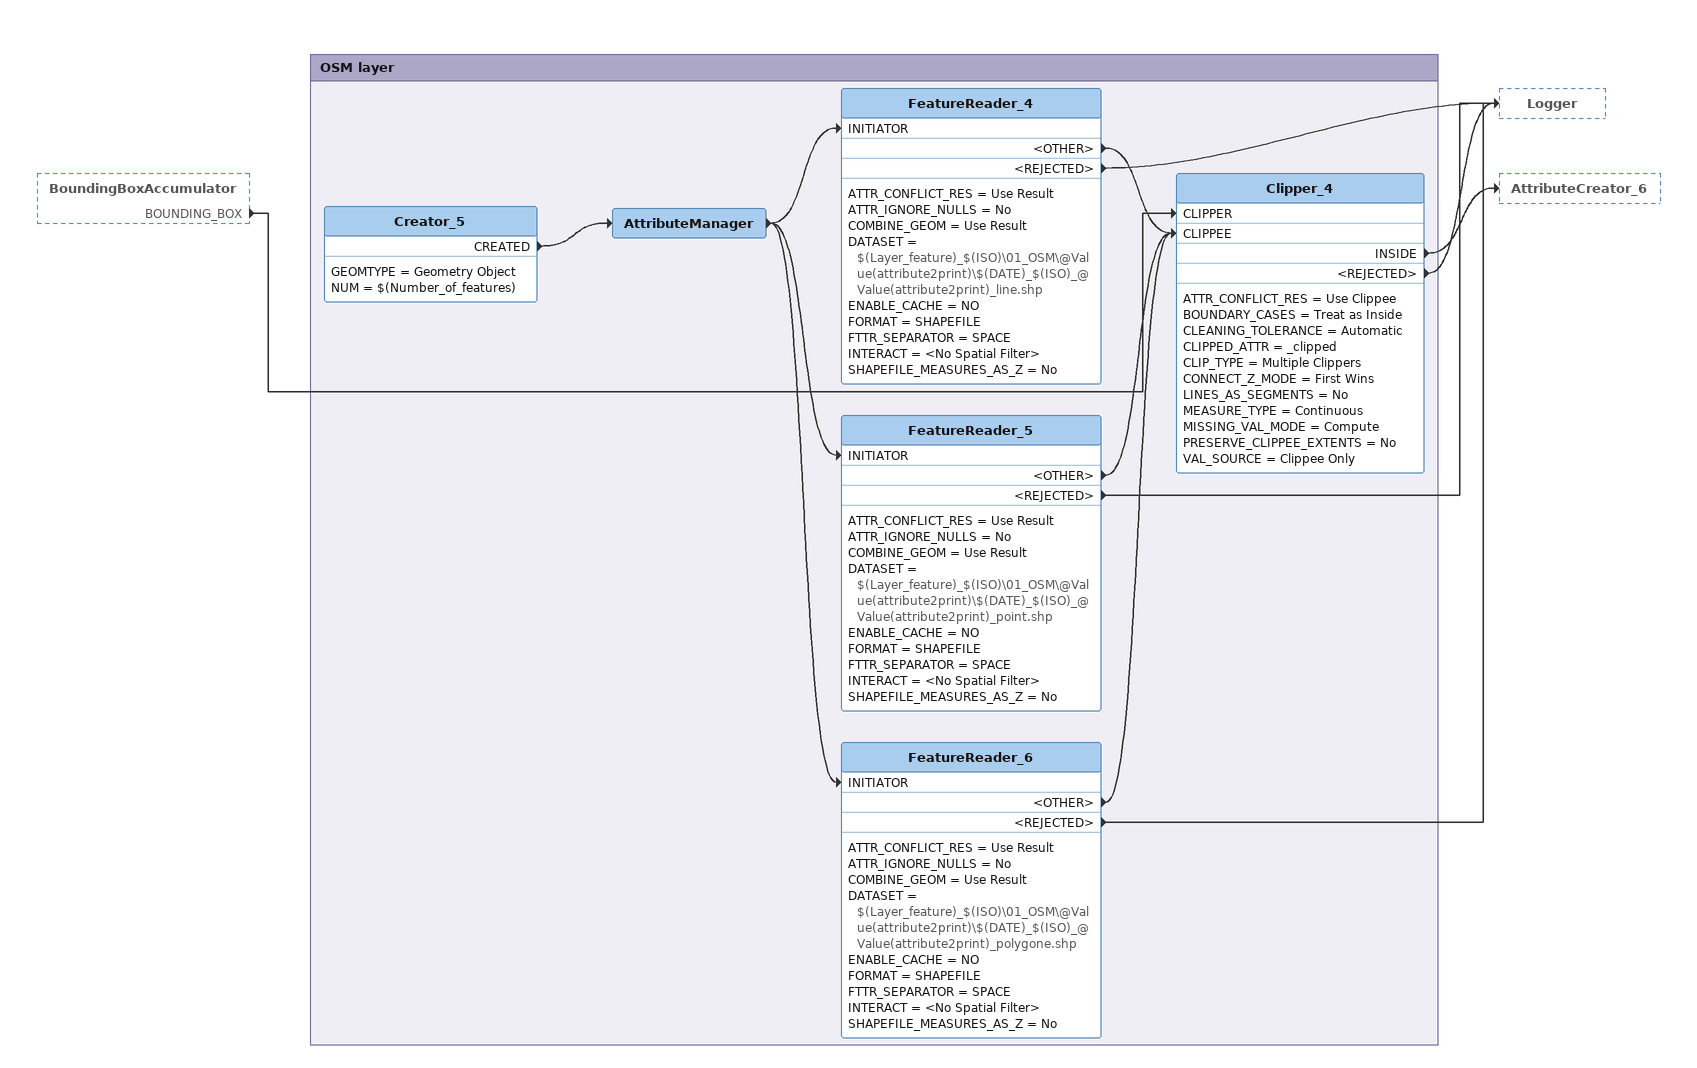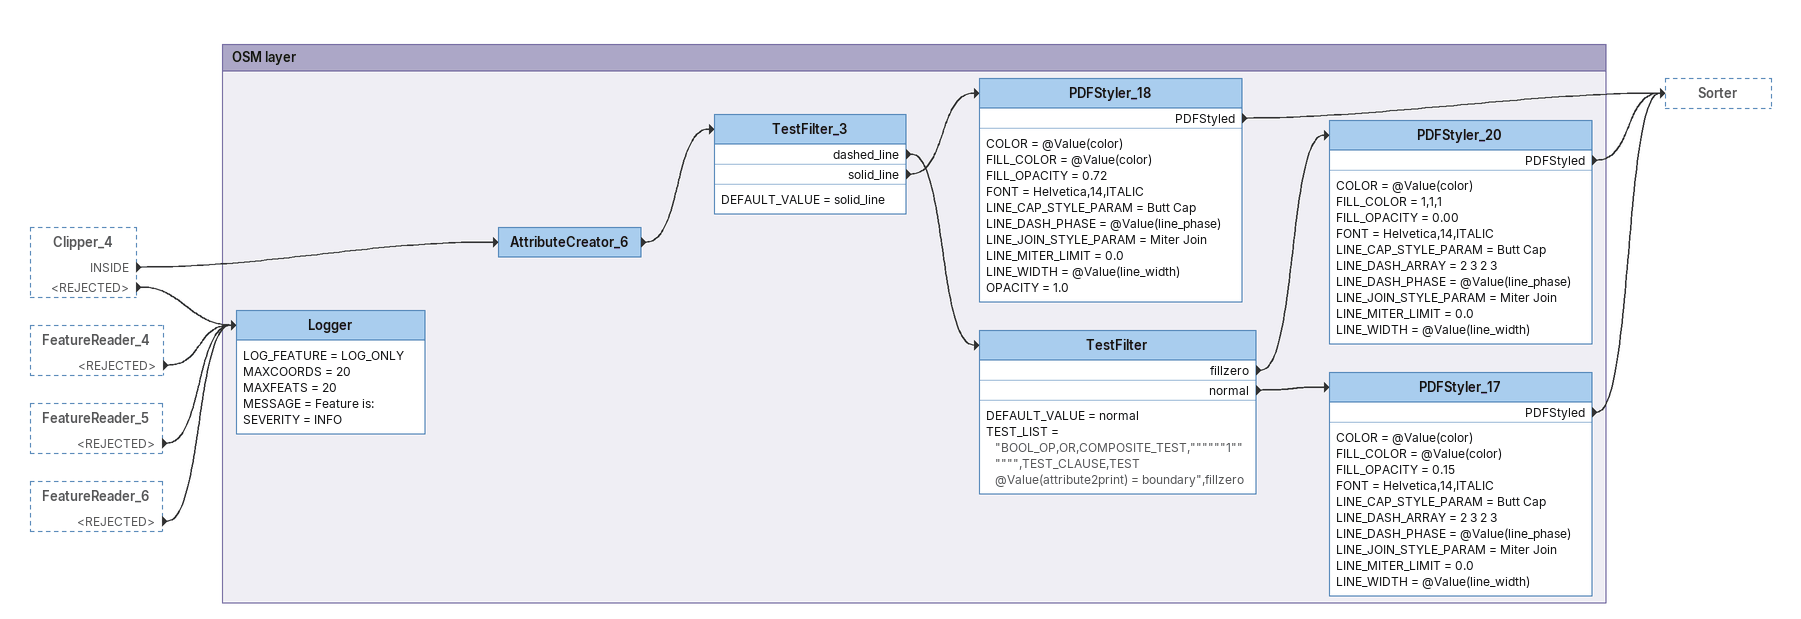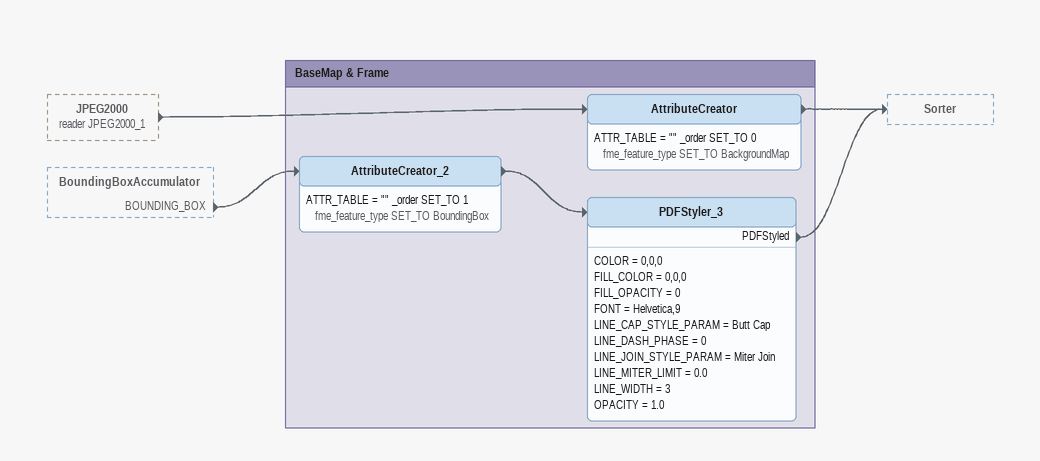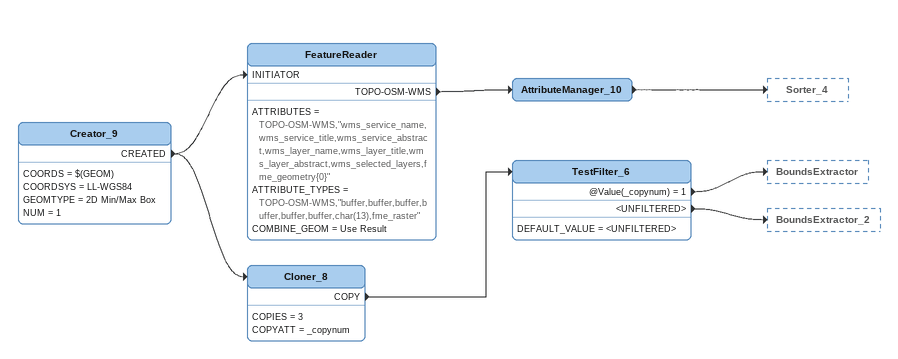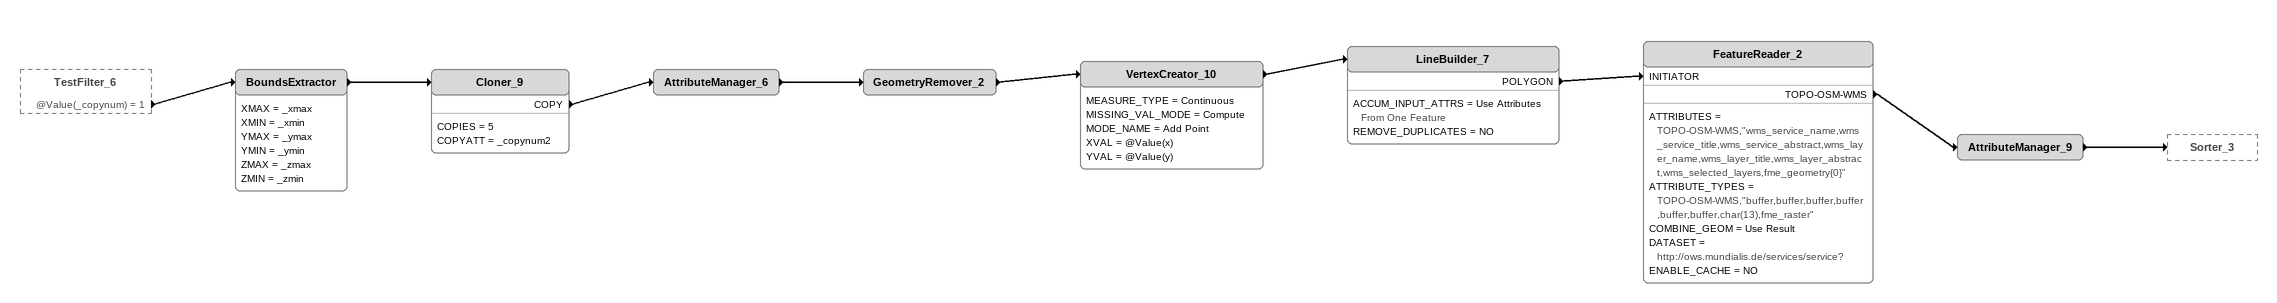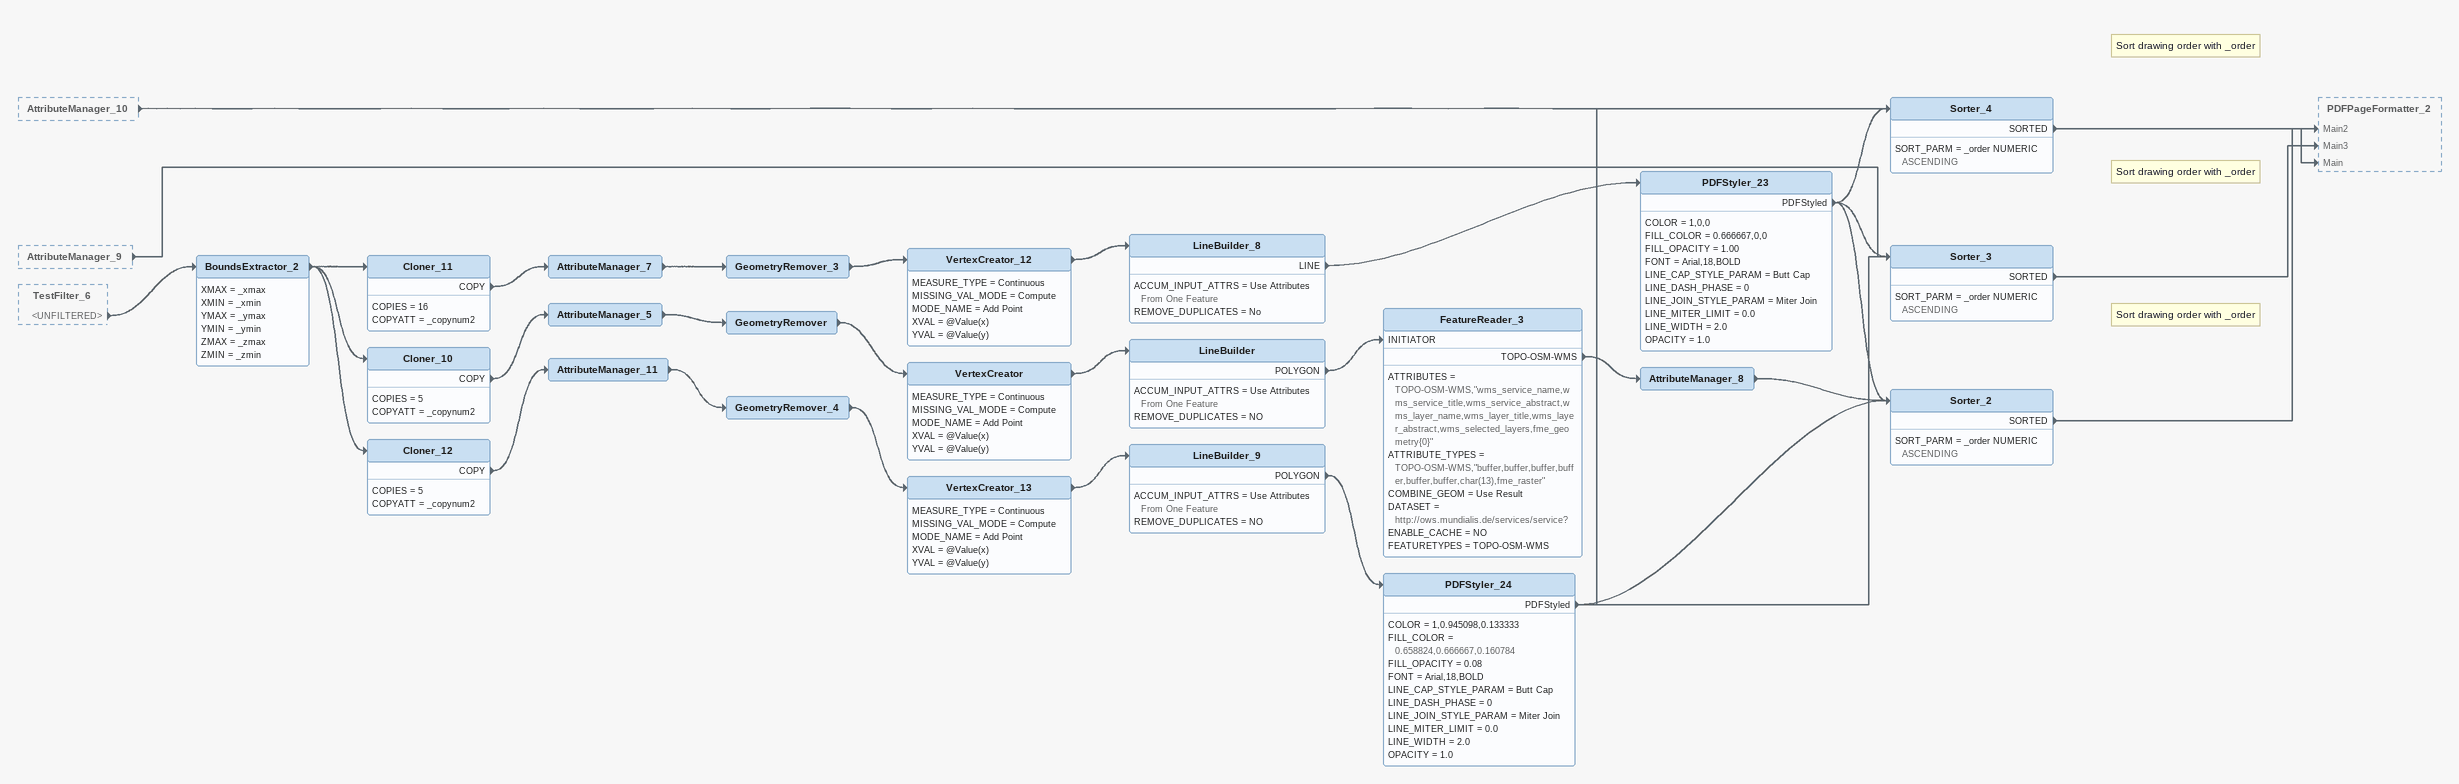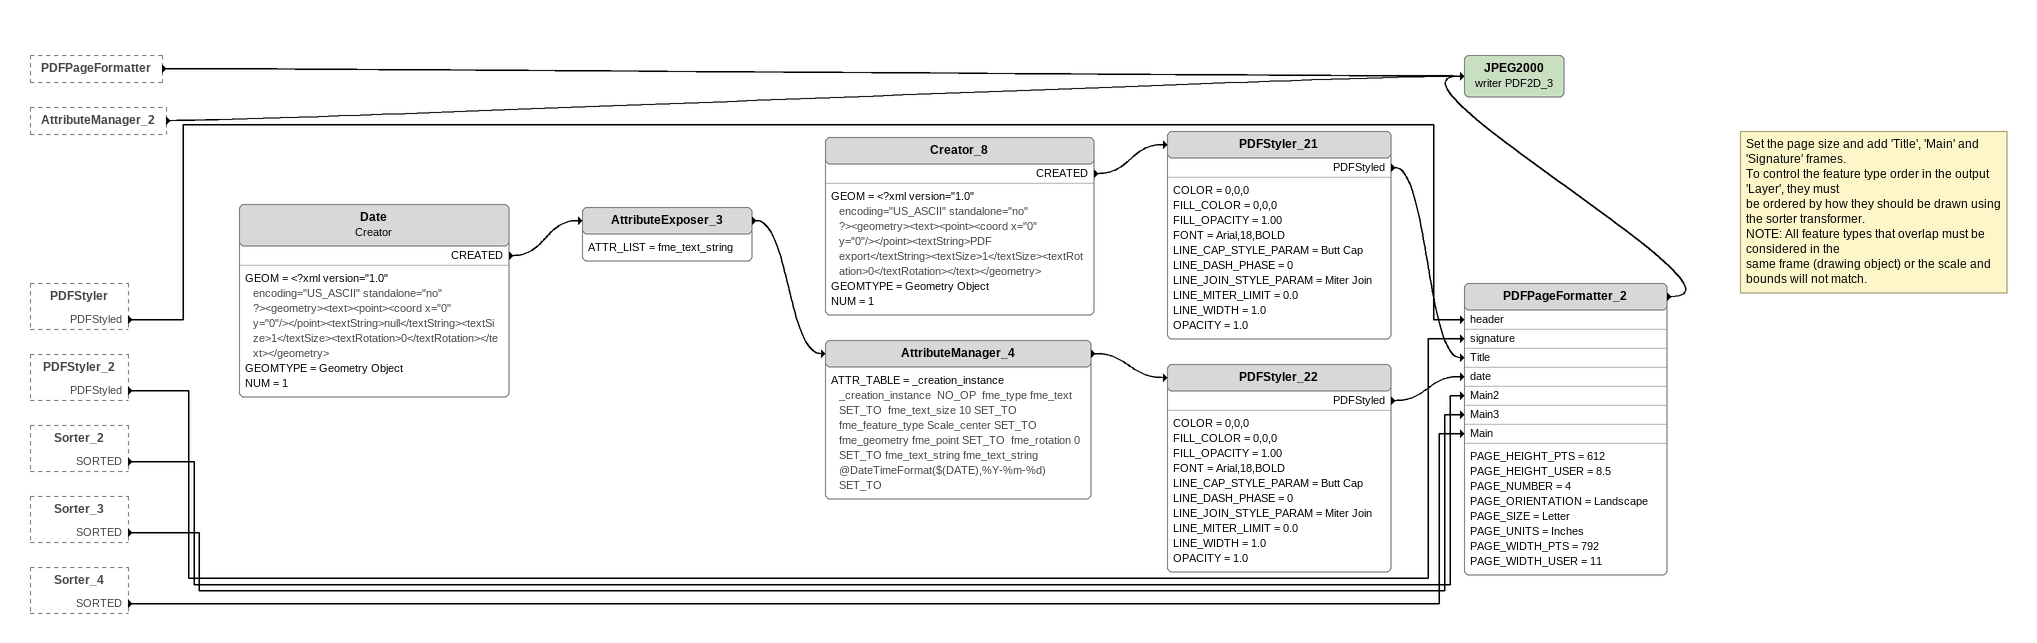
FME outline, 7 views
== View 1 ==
BoundingBoxAccumulator [outside]
    BOUNDING_BOX -> Clipper_4 [CLIPPER]

Bookmark: OSM layer
Creator_5
    GEOMTYPE = Geometry Object
    NUM = $(Number_of_features)
    CREATED -> AttributeManager
AttributeManager
    -> FeatureReader_4 [INITIATOR]
    -> FeatureReader_5 [INITIATOR]
    -> FeatureReader_6 [INITIATOR]
FeatureReader_4
    ATTR_CONFLICT_RES = Use Result
    ATTR_IGNORE_NULLS = No
    COMBINE_GEOM = Use Result
    DATASET = $(Layer_feature)_$(ISO)\01_OSM\@Value(attribute2print)\$(DATE)_$(ISO)_@Value(attribute2print)_line.shp
    ENABLE_CACHE = NO
    FORMAT = SHAPEFILE
    FTTR_SEPARATOR = SPACE
    INTERACT = <No Spatial Filter>
    SHAPEFILE_MEASURES_AS_Z = No
    <OTHER> -> Clipper_4 [CLIPPEE]
    <REJECTED> -> Logger
FeatureReader_5
    ATTR_CONFLICT_RES = Use Result
    ATTR_IGNORE_NULLS = No
    COMBINE_GEOM = Use Result
    DATASET = $(Layer_feature)_$(ISO)\01_OSM\@Value(attribute2print)\$(DATE)_$(ISO)_@Value(attribute2print)_point.shp
    ENABLE_CACHE = NO
    FORMAT = SHAPEFILE
    FTTR_SEPARATOR = SPACE
    INTERACT = <No Spatial Filter>
    SHAPEFILE_MEASURES_AS_Z = No
    <OTHER> -> Clipper_4 [CLIPPEE]
    <REJECTED> -> Logger
FeatureReader_6
    ATTR_CONFLICT_RES = Use Result
    ATTR_IGNORE_NULLS = No
    COMBINE_GEOM = Use Result
    DATASET = $(Layer_feature)_$(ISO)\01_OSM\@Value(attribute2print)\$(DATE)_$(ISO)_@Value(attribute2print)_polygone.shp
    ENABLE_CACHE = NO
    FORMAT = SHAPEFILE
    FTTR_SEPARATOR = SPACE
    INTERACT = <No Spatial Filter>
    SHAPEFILE_MEASURES_AS_Z = No
    <OTHER> -> Clipper_4 [CLIPPEE]
    <REJECTED> -> Logger
Clipper_4
    ATTR_CONFLICT_RES = Use Clippee
    BOUNDARY_CASES = Treat as Inside
    CLEANING_TOLERANCE = Automatic
    CLIPPED_ATTR = _clipped
    CLIP_TYPE = Multiple Clippers
    CONNECT_Z_MODE = First Wins
    LINES_AS_SEGMENTS = No
    MEASURE_TYPE = Continuous
    MISSING_VAL_MODE = Compute
    PRESERVE_CLIPPEE_EXTENTS = No
    VAL_SOURCE = Clippee Only
    INSIDE -> AttributeCreator_6
    <REJECTED> -> Logger

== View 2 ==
Clipper_4 [outside]
    INSIDE -> AttributeCreator_6
    <REJECTED> -> Logger
FeatureReader_4 [outside]
    <REJECTED> -> Logger
FeatureReader_5 [outside]
    <REJECTED> -> Logger
FeatureReader_6 [outside]
    <REJECTED> -> Logger

Bookmark: OSM layer
AttributeCreator_6
    -> TestFilter_3
TestFilter_3
    DEFAULT_VALUE = solid_line
    dashed_line -> TestFilter
    solid_line -> PDFStyler_18
PDFStyler_18
    COLOR = @Value(color)
    FILL_COLOR = @Value(color)
    FILL_OPACITY = 0.72
    FONT = Helvetica,14,ITALIC
    LINE_CAP_STYLE_PARAM = Butt Cap
    LINE_DASH_PHASE = @Value(line_phase)
    LINE_JOIN_STYLE_PARAM = Miter Join
    LINE_MITER_LIMIT = 0.0
    LINE_WIDTH = @Value(line_width)
    OPACITY = 1.0
    PDFStyled -> Sorter
TestFilter
    DEFAULT_VALUE = normal
    TEST_LIST = "BOOL_OP,OR,COMPOSITE_TEST,""""""1"""""",TEST_CLAUSE,TEST @Value(attribute2print) = boundary",fillzero
    fillzero -> PDFStyler_20
    normal -> PDFStyler_17
PDFStyler_20
    COLOR = @Value(color)
    FILL_COLOR = 1,1,1
    FILL_OPACITY = 0.00
    FONT = Helvetica,14,ITALIC
    LINE_CAP_STYLE_PARAM = Butt Cap
    LINE_DASH_ARRAY = 2 3 2 3
    LINE_DASH_PHASE = @Value(line_phase)
    LINE_JOIN_STYLE_PARAM = Miter Join
    LINE_MITER_LIMIT = 0.0
    LINE_WIDTH = @Value(line_width)
    PDFStyled -> Sorter
PDFStyler_17
    COLOR = @Value(color)
    FILL_COLOR = @Value(color)
    FILL_OPACITY = 0.15
    FONT = Helvetica,14,ITALIC
    LINE_CAP_STYLE_PARAM = Butt Cap
    LINE_DASH_ARRAY = 2 3 2 3
    LINE_DASH_PHASE = @Value(line_phase)
    LINE_JOIN_STYLE_PARAM = Miter Join
    LINE_MITER_LIMIT = 0.0
    LINE_WIDTH = @Value(line_width)
    PDFStyled -> Sorter
Logger
    LOG_FEATURE = LOG_ONLY
    MAXCOORDS = 20
    MAXFEATS = 20
    MESSAGE = Feature is:
    SEVERITY = INFO

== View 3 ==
JPEG2000 (reader JPEG2000_1) [outside]
    -> AttributeCreator
BoundingBoxAccumulator [outside]
    BOUNDING_BOX -> AttributeCreator_2

Bookmark: BaseMap & Frame
AttributeCreator
    ATTR_TABLE = "" _order SET_TO 0  fme_feature_type SET_TO BackgroundMap
    -> Sorter
AttributeCreator_2
    ATTR_TABLE = "" _order SET_TO 1  fme_feature_type SET_TO BoundingBox
    -> PDFStyler_3
PDFStyler_3
    COLOR = 0,0,0
    FILL_COLOR = 0,0,0
    FILL_OPACITY = 0
    FONT = Helvetica,9
    LINE_CAP_STYLE_PARAM = Butt Cap
    LINE_DASH_PHASE = 0
    LINE_JOIN_STYLE_PARAM = Miter Join
    LINE_MITER_LIMIT = 0.0
    LINE_WIDTH = 3
    OPACITY = 1.0
    PDFStyled -> Sorter

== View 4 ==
Creator_9
    COORDS = $(GEOM)
    COORDSYS = LL-WGS84
    GEOMTYPE = 2D Min/Max Box
    NUM = 1
    CREATED -> FeatureReader [INITIATOR]
    CREATED -> Cloner_8
FeatureReader
    ATTRIBUTES = TOPO-OSM-WMS,"wms_service_name,wms_service_title,wms_service_abstract,wms_layer_name,wms_layer_title,wms_layer_abstract,wms_selected_layers,fme_geometry{0}"
    ATTRIBUTE_TYPES = TOPO-OSM-WMS,"buffer,buffer,buffer,buffer,buffer,buffer,char(13),fme_raster"
    COMBINE_GEOM = Use Result
    TOPO-OSM-WMS -> AttributeManager_10
AttributeManager_10
    -> Sorter_4
Cloner_8
    COPIES = 3
    COPYATT = _copynum
    COPY -> TestFilter_6
TestFilter_6
    DEFAULT_VALUE = <UNFILTERED>
    @Value(_copynum) = 1 -> BoundsExtractor
    <UNFILTERED> -> BoundsExtractor_2

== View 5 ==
TestFilter_6 [outside]
    @Value(_copynum) = 1 -> BoundsExtractor
BoundsExtractor
    XMAX = _xmax
    XMIN = _xmin
    YMAX = _ymax
    YMIN = _ymin
    ZMAX = _zmax
    ZMIN = _zmin
    -> Cloner_9
Cloner_9
    COPIES = 5
    COPYATT = _copynum2
    COPY -> AttributeManager_6
AttributeManager_6
    -> GeometryRemover_2
GeometryRemover_2
    -> VertexCreator_10
VertexCreator_10
    MEASURE_TYPE = Continuous
    MISSING_VAL_MODE = Compute
    MODE_NAME = Add Point
    XVAL = @Value(x)
    YVAL = @Value(y)
    -> LineBuilder_7
LineBuilder_7
    ACCUM_INPUT_ATTRS = Use Attributes From One Feature
    REMOVE_DUPLICATES = NO
    POLYGON -> FeatureReader_2 [INITIATOR]
FeatureReader_2
    ATTRIBUTES = TOPO-OSM-WMS,"wms_service_name,wms_service_title,wms_service_abstract,wms_layer_name,wms_layer_title,wms_layer_abstract,wms_selected_layers,fme_geometry{0}"
    ATTRIBUTE_TYPES = TOPO-OSM-WMS,"buffer,buffer,buffer,buffer,buffer,buffer,char(13),fme_raster"
    COMBINE_GEOM = Use Result
    DATASET = http://ows.mundialis.de/services/service?
    ENABLE_CACHE = NO
    TOPO-OSM-WMS -> AttributeManager_9
AttributeManager_9
    -> Sorter_3

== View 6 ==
AttributeManager_10 [outside]
    -> Sorter_4
AttributeManager_9 [outside]
    -> Sorter_3
TestFilter_6 [outside]
    <UNFILTERED> -> BoundsExtractor_2
BoundsExtractor_2
    XMAX = _xmax
    XMIN = _xmin
    YMAX = _ymax
    YMIN = _ymin
    ZMAX = _zmax
    ZMIN = _zmin
    -> Cloner_10
    -> Cloner_11
    -> Cloner_12
Cloner_11
    COPIES = 16
    COPYATT = _copynum2
    COPY -> AttributeManager_7
AttributeManager_7
    -> GeometryRemover_3
GeometryRemover_3
    -> VertexCreator_12
VertexCreator_12
    MEASURE_TYPE = Continuous
    MISSING_VAL_MODE = Compute
    MODE_NAME = Add Point
    XVAL = @Value(x)
    YVAL = @Value(y)
    -> LineBuilder_8
LineBuilder_8
    ACCUM_INPUT_ATTRS = Use Attributes From One Feature
    REMOVE_DUPLICATES = No
    LINE -> PDFStyler_23
PDFStyler_23
    COLOR = 1,0,0
    FILL_COLOR = 0.666667,0,0
    FILL_OPACITY = 1.00
    FONT = Arial,18,BOLD
    LINE_CAP_STYLE_PARAM = Butt Cap
    LINE_DASH_PHASE = 0
    LINE_JOIN_STYLE_PARAM = Miter Join
    LINE_MITER_LIMIT = 0.0
    LINE_WIDTH = 2.0
    OPACITY = 1.0
    PDFStyled -> Sorter_2
    PDFStyled -> Sorter_3
    PDFStyled -> Sorter_4
Cloner_10
    COPIES = 5
    COPYATT = _copynum2
    COPY -> AttributeManager_5
AttributeManager_5
    -> GeometryRemover
GeometryRemover
    -> VertexCreator
VertexCreator
    MEASURE_TYPE = Continuous
    MISSING_VAL_MODE = Compute
    MODE_NAME = Add Point
    XVAL = @Value(x)
    YVAL = @Value(y)
    -> LineBuilder
LineBuilder
    ACCUM_INPUT_ATTRS = Use Attributes From One Feature
    REMOVE_DUPLICATES = NO
    POLYGON -> FeatureReader_3 [INITIATOR]
FeatureReader_3
    ATTRIBUTES = TOPO-OSM-WMS,"wms_service_name,wms_service_title,wms_service_abstract,wms_layer_name,wms_layer_title,wms_layer_abstract,wms_selected_layers,fme_geometry{0}"
    ATTRIBUTE_TYPES = TOPO-OSM-WMS,"buffer,buffer,buffer,buffer,buffer,buffer,char(13),fme_raster"
    COMBINE_GEOM = Use Result
    DATASET = http://ows.mundialis.de/services/service?
    ENABLE_CACHE = NO
    FEATURETYPES = TOPO-OSM-WMS
    TOPO-OSM-WMS -> AttributeManager_8
AttributeManager_8
    -> Sorter_2
Cloner_12
    COPIES = 5
    COPYATT = _copynum2
    COPY -> AttributeManager_11
AttributeManager_11
    -> GeometryRemover_4
GeometryRemover_4
    -> VertexCreator_13
VertexCreator_13
    MEASURE_TYPE = Continuous
    MISSING_VAL_MODE = Compute
    MODE_NAME = Add Point
    XVAL = @Value(x)
    YVAL = @Value(y)
    -> LineBuilder_9
LineBuilder_9
    ACCUM_INPUT_ATTRS = Use Attributes From One Feature
    REMOVE_DUPLICATES = NO
    POLYGON -> PDFStyler_24
PDFStyler_24
    COLOR = 1,0.945098,0.133333
    FILL_COLOR = 0.658824,0.666667,0.160784
    FILL_OPACITY = 0.08
    FONT = Arial,18,BOLD
    LINE_CAP_STYLE_PARAM = Butt Cap
    LINE_DASH_PHASE = 0
    LINE_JOIN_STYLE_PARAM = Miter Join
    LINE_MITER_LIMIT = 0.0
    LINE_WIDTH = 2.0
    OPACITY = 1.0
    PDFStyled -> Sorter_2
    PDFStyled -> Sorter_3
    PDFStyled -> Sorter_4
Note: Sort drawing order with _order
Sorter_4
    SORT_PARM = _order NUMERIC ASCENDING
    SORTED -> PDFPageFormatter_2 [Main]
Note: Sort drawing order with _order
Sorter_3
    SORT_PARM = _order NUMERIC ASCENDING
    SORTED -> PDFPageFormatter_2 [Main3]
Note: Sort drawing order with _order
Sorter_2
    SORT_PARM = _order NUMERIC ASCENDING
    SORTED -> PDFPageFormatter_2 [Main2]

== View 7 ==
PDFPageFormatter [outside]
    -> JPEG2000 (writer PDF2D_3)
AttributeManager_2 [outside]
    -> JPEG2000 (writer PDF2D_3)
PDFStyler [outside]
    PDFStyled -> PDFPageFormatter_2 [header]
PDFStyler_2 [outside]
    PDFStyled -> PDFPageFormatter_2 [signature]
Sorter_2 [outside]
    SORTED -> PDFPageFormatter_2 [Main2]
Sorter_3 [outside]
    SORTED -> PDFPageFormatter_2 [Main3]
Sorter_4 [outside]
    SORTED -> PDFPageFormatter_2 [Main]
Date: Creator
    GEOM = <?xml version="1.0" encoding="US_ASCII" standalone="no" ?><geometry><text><point><coord x="0" y="0"/></point><textString>null</textString><textSize>1</textSize><textRotation>0</textRotation></text></geometry>
    GEOMTYPE = Geometry Object
    NUM = 1
    CREATED -> AttributeExposer_3
AttributeExposer_3
    ATTR_LIST = fme_text_string
    -> AttributeManager_4
AttributeManager_4
    ATTR_TABLE = _creation_instance _creation_instance  NO_OP  fme_type fme_text SET_TO  fme_text_size 10 SET_TO  fme_feature_type Scale_center SET_TO  fme_geometry fme_point SET_TO  fme_rotation 0 SET_TO fme_text_string fme_text_string @DateTimeFormat($(DATE),%Y-%m-%d) SET_TO
    -> PDFStyler_22
PDFStyler_22
    COLOR = 0,0,0
    FILL_COLOR = 0,0,0
    FILL_OPACITY = 1.00
    FONT = Arial,18,BOLD
    LINE_CAP_STYLE_PARAM = Butt Cap
    LINE_DASH_PHASE = 0
    LINE_JOIN_STYLE_PARAM = Miter Join
    LINE_MITER_LIMIT = 0.0
    LINE_WIDTH = 1.0
    OPACITY = 1.0
    PDFStyled -> PDFPageFormatter_2 [date]
Creator_8
    GEOM = <?xml version="1.0" encoding="US_ASCII" standalone="no" ?><geometry><text><point><coord x="0" y="0"/></point><textString>PDF export</textString><textSize>1</textSize><textRotation>0</textRotation></text></geometry>
    GEOMTYPE = Geometry Object
    NUM = 1
    CREATED -> PDFStyler_21
PDFStyler_21
    COLOR = 0,0,0
    FILL_COLOR = 0,0,0
    FILL_OPACITY = 1.00
    FONT = Arial,18,BOLD
    LINE_CAP_STYLE_PARAM = Butt Cap
    LINE_DASH_PHASE = 0
    LINE_JOIN_STYLE_PARAM = Miter Join
    LINE_MITER_LIMIT = 0.0
    LINE_WIDTH = 1.0
    OPACITY = 1.0
    PDFStyled -> PDFPageFormatter_2 [Title]
Note: Set the page size and add 'Title', 'Main' and 'Signature' frames. / To control the feature type order in the output 'Layer', they must / be ordered by how they should be drawn using the sorter transformer. / NOTE: All feature types that overlap must be considered in the / same frame (drawing object) or the scale and bounds will not match.
PDFPageFormatter_2
    PAGE_HEIGHT_PTS = 612
    PAGE_HEIGHT_USER = 8.5
    PAGE_NUMBER = 4
    PAGE_ORIENTATION = Landscape
    PAGE_SIZE = Letter
    PAGE_UNITS = Inches
    PAGE_WIDTH_PTS = 792
    PAGE_WIDTH_USER = 11
    -> JPEG2000 (writer PDF2D_3)
JPEG2000 (writer PDF2D_3)
